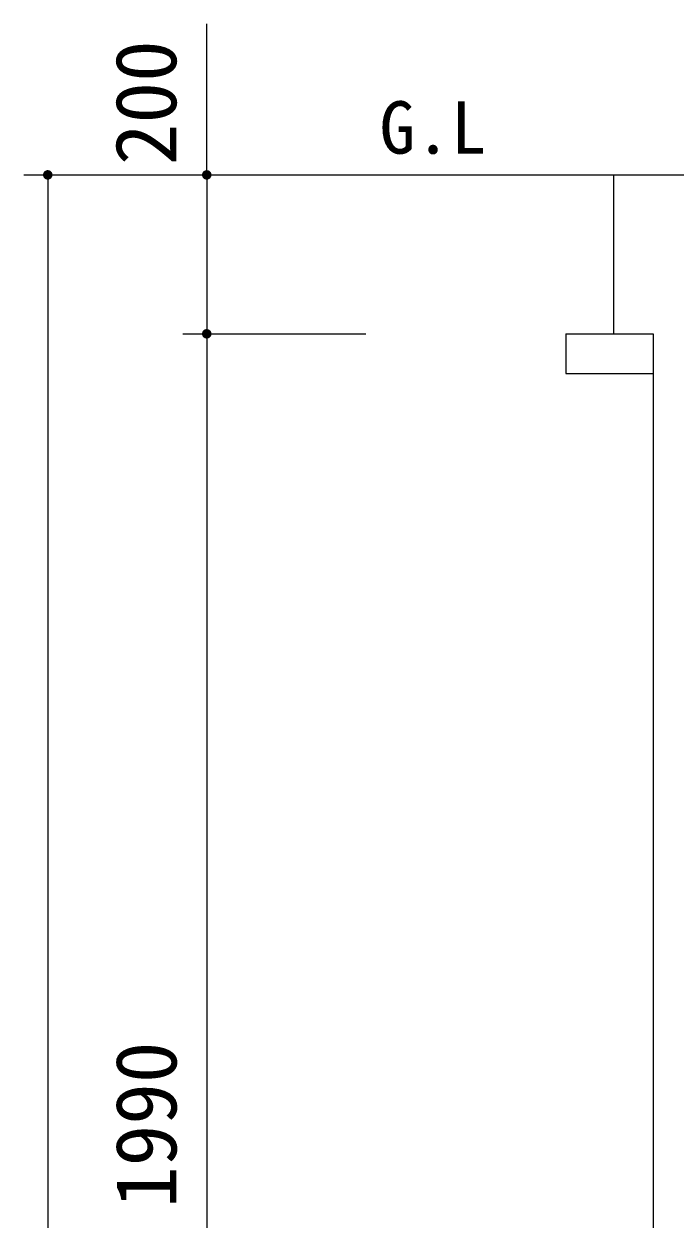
# Model space of a CAD drawing. Units: millimetres, scale not verified. Extents: x -8910 to 8910, y -6308 to 6308.
# Drawn here: x -659 to 160, y 1114 to 2618 of the extents above; entities that cross this region are included whole.
import ezdxf
from ezdxf.enums import TextEntityAlignment as Align

# ---------------------------------------------------------------- set-up
doc = ezdxf.new("R2010")
doc.units = ezdxf.units.MM
doc.header["$LTSCALE"] = 30
for name, color, linetype, lineweight in [('0-0_機器', 2, 'Continuous', 25), ('0-1_製作', 5, 'Continuous', 25), ('0-2_空気管', 3, 'Continuous', 25)]:
    doc.layers.add(name, color=color, linetype=linetype, lineweight=lineweight)
doc.styles.add('ＭＳ ゴシック', font='')
doc.styles.get('ＭＳ ゴシック').set_extended_font_data('MS Gothic')

msp = doc.modelspace()

# ---------------------------------------------------------------- linework, layer by layer
at = {"layer": '0-0_機器'}
for p, q in [((-628.83, 2428.13), (-628.83, -111.85)), ((-428.83, 2428.13), (-428.83, 2228.13)), ((-428.83, 2228.13), (-428.83, 238.15))]:
    msp.add_line(p, q, dxfattribs=at)
at = {"layer": '0-1_製作', "color": 2}
for p, q in [((-428.83, 2428.13), (-428.83, 2618.1)), ((-658.83, 2428.13), (-228.83, 2428.13)), ((-458.83, 2428.13), (-228.83, 2428.13)), ((-228.83, 2428.13), (2972.74, 2428.13)), ((82.66, 2428.13), (82.66, 2228.13)), ((-458.83, 2228.13), (-228.83, 2228.13)), ((-458.83, 2228.13), (-228.83, 2228.13)), ((22.66, 2228.13), (22.66, 2178.13)), ((22.66, 2228.13), (132.66, 2228.13)), ((132.66, 2228.13), (132.66, 238.15)), ((22.66, 2178.13), (132.66, 2178.13))]:
    msp.add_line(p, q, dxfattribs=at)
at = {"layer": '0-1_製作'}
for points in [[(-628.83, 2428.13), (-634.83, 2428.13), (-634.82, 2428.51)], [(-628.83, 2428.13), (-634.78, 2427.38), (-634.83, 2428.13)], [(-628.83, 2428.13), (-634.82, 2428.51), (-634.72, 2429.25)], [(-628.83, 2428.13), (-634.64, 2426.64), (-634.78, 2427.38)], [(-628.83, 2428.13), (-634.72, 2429.25), (-634.54, 2429.98)], [(-628.83, 2428.13), (-634.41, 2425.92), (-634.64, 2426.64)], [(-628.83, 2428.13), (-634.54, 2429.98), (-634.26, 2430.69)], [(-628.83, 2422.13), (-634.41, 2425.92), (-628.83, 2428.13)], [(-628.83, 2422.13), (-634.09, 2425.24), (-634.41, 2425.92)], [(-628.83, 2428.13), (-634.26, 2430.69), (-633.9, 2431.35)], [(-628.83, 2422.13), (-633.69, 2424.6), (-634.09, 2425.24)], [(-628.83, 2428.13), (-633.9, 2431.35), (-633.45, 2431.96)], [(-628.83, 2422.13), (-633.2, 2424.02), (-633.69, 2424.6)], [(-628.83, 2428.13), (-633.45, 2431.96), (-632.94, 2432.5)], [(-628.83, 2422.13), (-632.66, 2423.51), (-633.2, 2424.02)], [(-628.83, 2428.13), (-632.94, 2432.5), (-632.36, 2432.98)], [(-628.83, 2422.13), (-632.05, 2423.06), (-632.66, 2423.51)], [(-628.83, 2434.13), (-632.36, 2432.98), (-631.72, 2433.39)], [(-628.83, 2428.13), (-632.36, 2432.98), (-628.83, 2434.13)], [(-628.83, 2422.13), (-631.39, 2422.7), (-632.05, 2423.06)], [(-628.83, 2434.13), (-631.72, 2433.39), (-629.58, 2434.08)], [(-629.58, 2434.08), (-631.72, 2433.39), (-631.04, 2433.71)], [(-628.83, 2422.13), (-630.69, 2422.42), (-631.39, 2422.7)], [(-629.58, 2434.08), (-631.04, 2433.71), (-630.32, 2433.94)], [(-628.83, 2422.13), (-629.96, 2422.24), (-630.69, 2422.42)], [(-628.83, 2422.13), (-629.21, 2422.14), (-629.96, 2422.24)], [(-628.45, 2434.12), (-628.83, 2428.13), (-628.83, 2434.13)], [(-627.71, 2434.02), (-628.83, 2428.13), (-628.45, 2434.12)], [(-626.98, 2433.84), (-628.83, 2428.13), (-627.71, 2434.02)], [(-626.28, 2433.56), (-628.83, 2428.13), (-626.98, 2433.84)], [(-625.62, 2433.2), (-628.83, 2428.13), (-626.28, 2433.56)], [(-625.01, 2432.75), (-628.83, 2428.13), (-625.62, 2433.2)], [(-624.46, 2432.24), (-628.83, 2428.13), (-625.01, 2432.75)], [(-623.98, 2431.66), (-628.83, 2428.13), (-624.46, 2432.24)], [(-623.57, 2431.02), (-628.83, 2428.13), (-623.98, 2431.66)], [(-623.25, 2430.34), (-628.83, 2428.13), (-623.57, 2431.02)], [(-623.02, 2429.62), (-628.83, 2428.13), (-623.25, 2430.34)], [(-623.02, 2429.62), (-622.83, 2428.13), (-628.83, 2428.13)], [(-622.83, 2428.13), (-628.83, 2422.13), (-628.83, 2428.13)], [(-622.84, 2427.75), (-628.83, 2422.13), (-622.83, 2428.13)], [(-622.94, 2427.01), (-628.83, 2422.13), (-622.84, 2427.75)], [(-623.12, 2426.28), (-628.83, 2422.13), (-622.94, 2427.01)], [(-623.4, 2425.58), (-628.83, 2422.13), (-623.12, 2426.28)], [(-623.77, 2424.92), (-628.83, 2422.13), (-623.4, 2425.58)], [(-624.21, 2424.31), (-628.83, 2422.13), (-623.77, 2424.92)], [(-624.72, 2423.76), (-628.83, 2422.13), (-624.21, 2424.31)], [(-625.3, 2423.28), (-628.83, 2422.13), (-624.72, 2423.76)], [(-625.94, 2422.87), (-628.83, 2422.13), (-625.3, 2423.28)], [(-625.94, 2422.87), (-628.08, 2422.18), (-628.83, 2422.13)], [(-626.62, 2422.55), (-628.08, 2422.18), (-625.94, 2422.87)], [(-626.62, 2422.55), (-627.34, 2422.32), (-628.08, 2422.18)], [(-622.88, 2428.88), (-622.83, 2428.13), (-623.02, 2429.62)], [(-428.83, 2428.13), (-434.83, 2428.13), (-434.82, 2428.51)], [(-428.83, 2428.13), (-434.78, 2427.38), (-434.83, 2428.13)], [(-428.83, 2428.13), (-434.82, 2428.51), (-434.72, 2429.25)], [(-428.83, 2428.13), (-434.64, 2426.64), (-434.78, 2427.38)], [(-428.83, 2428.13), (-434.72, 2429.25), (-434.54, 2429.98)], [(-428.83, 2422.13), (-434.64, 2426.64), (-428.83, 2428.13)], [(-428.83, 2422.13), (-434.41, 2425.92), (-434.64, 2426.64)], [(-428.83, 2428.13), (-434.54, 2429.98), (-434.26, 2430.69)], [(-428.83, 2422.13), (-434.09, 2425.24), (-434.41, 2425.92)], [(-428.83, 2428.13), (-434.26, 2430.69), (-433.9, 2431.35)], [(-428.83, 2422.13), (-433.69, 2424.6), (-434.09, 2425.24)], [(-428.83, 2428.13), (-433.9, 2431.35), (-433.45, 2431.96)], [(-428.83, 2422.13), (-433.2, 2424.02), (-433.69, 2424.6)], [(-428.83, 2428.13), (-433.45, 2431.96), (-432.94, 2432.5)], [(-428.83, 2422.13), (-432.66, 2423.51), (-433.2, 2424.02)], [(-428.83, 2428.13), (-432.94, 2432.5), (-432.36, 2432.98)], [(-428.83, 2422.13), (-432.05, 2423.06), (-432.66, 2423.51)], [(-428.83, 2428.13), (-432.36, 2432.98), (-431.72, 2433.39)], [(-428.83, 2422.13), (-431.39, 2422.7), (-432.05, 2423.06)], [(-428.83, 2428.13), (-431.72, 2433.39), (-431.04, 2433.71)], [(-428.83, 2422.13), (-430.69, 2422.42), (-431.39, 2422.7)], [(-428.83, 2434.13), (-431.04, 2433.71), (-430.32, 2433.94)], [(-428.83, 2428.13), (-431.04, 2433.71), (-428.83, 2434.13)], [(-428.83, 2422.13), (-429.96, 2422.24), (-430.69, 2422.42)], [(-428.83, 2434.13), (-430.32, 2433.94), (-429.58, 2434.08)], [(-428.83, 2422.13), (-429.21, 2422.14), (-429.96, 2422.24)], [(-428.45, 2434.12), (-428.83, 2428.13), (-428.83, 2434.13)], [(-427.71, 2434.02), (-428.83, 2428.13), (-428.45, 2434.12)], [(-426.98, 2433.84), (-428.83, 2428.13), (-427.71, 2434.02)], [(-426.28, 2433.56), (-428.83, 2428.13), (-426.98, 2433.84)], [(-425.62, 2433.2), (-428.83, 2428.13), (-426.28, 2433.56)], [(-425.01, 2432.75), (-428.83, 2428.13), (-425.62, 2433.2)], [(-424.46, 2432.24), (-428.83, 2428.13), (-425.01, 2432.75)], [(-423.98, 2431.66), (-428.83, 2428.13), (-424.46, 2432.24)], [(-423.57, 2431.02), (-428.83, 2428.13), (-423.98, 2431.66)], [(-423.25, 2430.34), (-428.83, 2428.13), (-423.57, 2431.02)], [(-423.02, 2429.62), (-428.83, 2428.13), (-423.25, 2430.34)], [(-422.88, 2428.88), (-428.83, 2428.13), (-423.02, 2429.62)], [(-422.88, 2428.88), (-422.83, 2428.13), (-428.83, 2428.13)], [(-422.83, 2428.13), (-428.83, 2422.13), (-428.83, 2428.13)], [(-422.84, 2427.75), (-428.83, 2422.13), (-422.83, 2428.13)], [(-422.94, 2427.01), (-428.83, 2422.13), (-422.84, 2427.75)], [(-423.12, 2426.28), (-428.83, 2422.13), (-422.94, 2427.01)], [(-423.4, 2425.58), (-428.83, 2422.13), (-423.12, 2426.28)], [(-423.77, 2424.92), (-428.83, 2422.13), (-423.4, 2425.58)], [(-424.21, 2424.31), (-428.83, 2422.13), (-423.77, 2424.92)], [(-424.72, 2423.76), (-428.83, 2422.13), (-424.21, 2424.31)], [(-425.3, 2423.28), (-428.83, 2422.13), (-424.72, 2423.76)], [(-425.94, 2422.87), (-428.83, 2422.13), (-425.3, 2423.28)], [(-426.62, 2422.55), (-428.83, 2422.13), (-425.94, 2422.87)], [(-427.34, 2422.32), (-428.83, 2422.13), (-426.62, 2422.55)], [(-427.34, 2422.32), (-428.08, 2422.18), (-428.83, 2422.13)], [(-428.83, 2228.13), (-434.83, 2228.13), (-434.82, 2228.51)], [(-428.83, 2228.13), (-434.83, 2228.13), (-434.82, 2228.51)], [(-428.83, 2228.13), (-434.78, 2227.38), (-434.83, 2228.13)], [(-428.83, 2228.13), (-434.78, 2227.38), (-434.83, 2228.13)], [(-428.83, 2228.13), (-434.82, 2228.51), (-434.72, 2229.25)], [(-428.83, 2228.13), (-434.82, 2228.51), (-434.72, 2229.25)], [(-428.83, 2228.13), (-434.64, 2226.64), (-434.78, 2227.38)], [(-428.83, 2228.13), (-434.64, 2226.64), (-434.78, 2227.38)], [(-428.83, 2228.13), (-434.72, 2229.25), (-434.54, 2229.98)], [(-428.83, 2228.13), (-434.72, 2229.25), (-434.54, 2229.98)], [(-428.83, 2222.13), (-434.64, 2226.64), (-428.83, 2228.13)], [(-428.83, 2222.13), (-434.64, 2226.64), (-428.83, 2228.13)], [(-428.83, 2222.13), (-434.41, 2225.92), (-434.64, 2226.64)], [(-428.83, 2222.13), (-434.41, 2225.92), (-434.64, 2226.64)], [(-428.83, 2228.13), (-434.54, 2229.98), (-434.26, 2230.69)], [(-428.83, 2228.13), (-434.54, 2229.98), (-434.26, 2230.69)], [(-428.83, 2222.13), (-434.09, 2225.24), (-434.41, 2225.92)], [(-428.83, 2222.13), (-434.09, 2225.24), (-434.41, 2225.92)], [(-428.83, 2228.13), (-434.26, 2230.69), (-433.9, 2231.35)], [(-428.83, 2228.13), (-434.26, 2230.69), (-433.9, 2231.35)], [(-428.83, 2228.13), (-433.9, 2231.35), (-433.45, 2231.96)], [(-428.83, 2228.13), (-433.9, 2231.35), (-433.45, 2231.96)], [(-428.83, 2228.13), (-433.45, 2231.96), (-432.94, 2232.5)], [(-428.83, 2228.13), (-433.45, 2231.96), (-432.94, 2232.5)], [(-428.83, 2228.13), (-432.94, 2232.5), (-432.36, 2232.98)], [(-428.83, 2228.13), (-432.94, 2232.5), (-432.36, 2232.98)], [(-428.83, 2228.13), (-432.36, 2232.98), (-431.72, 2233.39)], [(-428.83, 2228.13), (-432.36, 2232.98), (-431.72, 2233.39)], [(-428.83, 2234.13), (-431.72, 2233.39), (-431.04, 2233.71)], [(-428.83, 2228.13), (-431.72, 2233.39), (-428.83, 2234.13)], [(-428.83, 2234.13), (-431.72, 2233.39), (-431.04, 2233.71)], [(-428.83, 2228.13), (-431.72, 2233.39), (-428.83, 2234.13)], [(-428.83, 2234.13), (-431.04, 2233.71), (-429.58, 2234.08)], [(-428.83, 2234.13), (-431.04, 2233.71), (-429.58, 2234.08)], [(-429.58, 2234.08), (-431.04, 2233.71), (-430.32, 2233.94)], [(-429.58, 2234.08), (-431.04, 2233.71), (-430.32, 2233.94)], [(-428.45, 2234.12), (-428.83, 2228.13), (-428.83, 2234.13)], [(-428.45, 2234.12), (-428.83, 2228.13), (-428.83, 2234.13)], [(-427.71, 2234.02), (-428.83, 2228.13), (-428.45, 2234.12)], [(-427.71, 2234.02), (-428.83, 2228.13), (-428.45, 2234.12)], [(-426.98, 2233.84), (-428.83, 2228.13), (-427.71, 2234.02)], [(-426.98, 2233.84), (-428.83, 2228.13), (-427.71, 2234.02)], [(-426.28, 2233.56), (-428.83, 2228.13), (-426.98, 2233.84)], [(-426.28, 2233.56), (-428.83, 2228.13), (-426.98, 2233.84)], [(-425.62, 2233.2), (-428.83, 2228.13), (-426.28, 2233.56)], [(-425.62, 2233.2), (-428.83, 2228.13), (-426.28, 2233.56)], [(-425.01, 2232.75), (-428.83, 2228.13), (-425.62, 2233.2)], [(-425.01, 2232.75), (-428.83, 2228.13), (-425.62, 2233.2)], [(-424.46, 2232.24), (-428.83, 2228.13), (-425.01, 2232.75)], [(-424.46, 2232.24), (-428.83, 2228.13), (-425.01, 2232.75)], [(-423.98, 2231.66), (-428.83, 2228.13), (-424.46, 2232.24)], [(-423.98, 2231.66), (-428.83, 2228.13), (-424.46, 2232.24)], [(-423.57, 2231.02), (-428.83, 2228.13), (-423.98, 2231.66)], [(-423.57, 2231.02), (-428.83, 2228.13), (-423.98, 2231.66)], [(-423.25, 2230.34), (-428.83, 2228.13), (-423.57, 2231.02)], [(-423.25, 2230.34), (-428.83, 2228.13), (-423.57, 2231.02)], [(-423.02, 2229.62), (-428.83, 2228.13), (-423.25, 2230.34)], [(-423.02, 2229.62), (-428.83, 2228.13), (-423.25, 2230.34)], [(-422.88, 2228.88), (-428.83, 2228.13), (-423.02, 2229.62)], [(-422.88, 2228.88), (-428.83, 2228.13), (-423.02, 2229.62)], [(-422.88, 2228.88), (-422.83, 2228.13), (-428.83, 2228.13)], [(-422.88, 2228.88), (-422.83, 2228.13), (-428.83, 2228.13)], [(-422.83, 2228.13), (-428.83, 2222.13), (-428.83, 2228.13)], [(-422.84, 2227.75), (-428.83, 2222.13), (-422.83, 2228.13)], [(-422.83, 2228.13), (-428.83, 2222.13), (-428.83, 2228.13)], [(-422.84, 2227.75), (-428.83, 2222.13), (-422.83, 2228.13)], [(-422.94, 2227.01), (-428.83, 2222.13), (-422.84, 2227.75)], [(-422.94, 2227.01), (-428.83, 2222.13), (-422.84, 2227.75)], [(-423.12, 2226.28), (-428.83, 2222.13), (-422.94, 2227.01)], [(-423.12, 2226.28), (-428.83, 2222.13), (-422.94, 2227.01)], [(-423.4, 2225.58), (-428.83, 2222.13), (-423.12, 2226.28)], [(-423.4, 2225.58), (-428.83, 2222.13), (-423.12, 2226.28)], [(-428.83, 2222.13), (-433.69, 2224.6), (-434.09, 2225.24)], [(-428.83, 2222.13), (-433.69, 2224.6), (-434.09, 2225.24)], [(-428.83, 2222.13), (-433.2, 2224.02), (-433.69, 2224.6)], [(-428.83, 2222.13), (-433.2, 2224.02), (-433.69, 2224.6)], [(-428.83, 2222.13), (-432.66, 2223.51), (-433.2, 2224.02)], [(-428.83, 2222.13), (-432.66, 2223.51), (-433.2, 2224.02)], [(-428.83, 2222.13), (-432.05, 2223.06), (-432.66, 2223.51)], [(-428.83, 2222.13), (-432.05, 2223.06), (-432.66, 2223.51)], [(-428.83, 2222.13), (-431.39, 2222.7), (-432.05, 2223.06)], [(-428.83, 2222.13), (-431.39, 2222.7), (-432.05, 2223.06)], [(-428.83, 2222.13), (-430.69, 2222.42), (-431.39, 2222.7)], [(-428.83, 2222.13), (-430.69, 2222.42), (-431.39, 2222.7)], [(-428.83, 2222.13), (-429.96, 2222.24), (-430.69, 2222.42)], [(-428.83, 2222.13), (-429.96, 2222.24), (-430.69, 2222.42)], [(-428.83, 2222.13), (-429.21, 2222.14), (-429.96, 2222.24)], [(-428.83, 2222.13), (-429.21, 2222.14), (-429.96, 2222.24)], [(-423.77, 2224.92), (-428.83, 2222.13), (-423.4, 2225.58)], [(-423.77, 2224.92), (-428.83, 2222.13), (-423.4, 2225.58)], [(-424.21, 2224.31), (-428.83, 2222.13), (-423.77, 2224.92)], [(-424.21, 2224.31), (-428.83, 2222.13), (-423.77, 2224.92)], [(-424.72, 2223.76), (-428.83, 2222.13), (-424.21, 2224.31)], [(-424.72, 2223.76), (-428.83, 2222.13), (-424.21, 2224.31)], [(-425.3, 2223.28), (-428.83, 2222.13), (-424.72, 2223.76)], [(-425.3, 2223.28), (-428.83, 2222.13), (-424.72, 2223.76)], [(-425.94, 2222.87), (-428.83, 2222.13), (-425.3, 2223.28)], [(-425.94, 2222.87), (-428.83, 2222.13), (-425.3, 2223.28)], [(-426.62, 2222.55), (-428.83, 2222.13), (-425.94, 2222.87)], [(-426.62, 2222.55), (-428.83, 2222.13), (-425.94, 2222.87)], [(-426.62, 2222.55), (-428.08, 2222.18), (-428.83, 2222.13)], [(-426.62, 2222.55), (-428.08, 2222.18), (-428.83, 2222.13)], [(-427.34, 2222.32), (-428.08, 2222.18), (-426.62, 2222.55)], [(-427.34, 2222.32), (-428.08, 2222.18), (-426.62, 2222.55)]]:
    msp.add_solid(points, dxfattribs=at)

# ---------------------------------------------------------------- texts
at = {"layer": '0-1_製作', "color": 4, "style": 'ＭＳ ゴシック'}
for s, p in [('200', (-444.11, 2440.39)), ('1990', (-443.83, 1128.14))]:
    msp.add_text(s, height=76.98, rotation=90, dxfattribs=at).set_placement(p, align=Align.BOTTOM_LEFT)
at = {"layer": '0-2_空気管', "color": 4, "style": 'ＭＳ ゴシック'}
msp.add_text('G.L', height=65.98, dxfattribs=at).set_placement((-211.54, 2435.03), align=Align.BOTTOM_LEFT)

doc.saveas('drawing.dxf')
